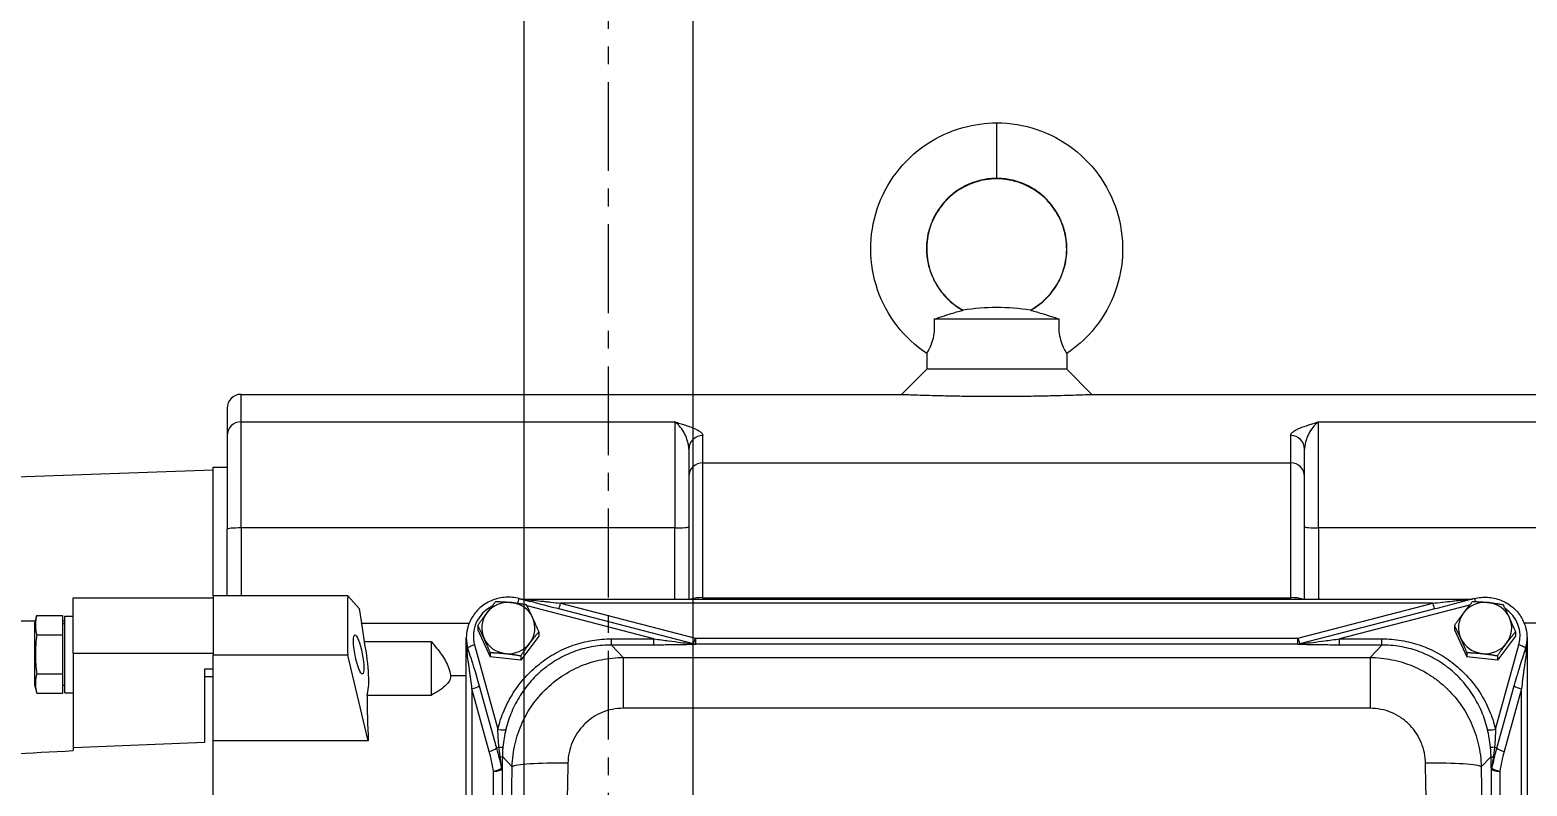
# Model space of a CAD drawing. Header units: inches. Extents: x -883 to 808, y -248 to 1051.
# Drawn here: x 257.37 to 278.43, y -116.37 to -105.74 of the extents above; entities that cross this region are included whole.
import ezdxf

# ---------------------------------------------------------------- set-up
doc = ezdxf.new("R2010")
doc.units = ezdxf.units.IN
doc.header["$MEASUREMENT"] = 0
doc.linetypes.add('CENTER', pattern=[2, 1.25, -0.25, 0.25, -0.25])
doc.layers.get('0').update_dxf_attribs({"linetype": 'CONTINUOUS'})
doc.layers.add('EQUIPMENT - COMPRESSORS', color=41, linetype='CONTINUOUS')
doc.layers.add('P-RV', color=193, linetype='CONTINUOUS')

# ---------------------------------------------------------------- blocks, each defined once
blk = doc.blocks.new('A$Ce5854fb8')
for p, q in [((42.066, 70.053), (42.066, 70.834)), ((42.066, 70.046), (42.066, 70.053)), ((41.19, 68.078), (42.942, 68.078)), ((41.081, 67.589), (41.081, 67.369)), ((43.05, 67.589), (43.05, 67.369)), ((41.081, 67.369), (40.727, 67.015)), ((43.05, 67.369), (41.081, 67.369)), ((43.05, 67.369), (43.404, 67.015)), ((31.436, 66.628), (31.436, 67.015)), ((31.436, 67.015), (40.727, 67.015)), ((43.404, 67.015), (52.696, 67.015)), ((31.239, 66.818), (31.239, 66.433)), ((31.436, 66.628), (37.538, 66.628)), ((31.436, 65.136), (31.436, 66.628)), ((37.538, 66.628), (37.538, 65.136)), ((46.593, 66.628), (52.696, 66.628)), ((46.593, 65.136), (46.593, 66.628)), ((31.239, 66.433), (31.239, 65.119)), ((37.932, 66.052), (37.932, 66.436)), ((46.2, 66.436), (46.2, 66.052)), ((37.735, 66.242), (37.735, 65.861)), ((46.396, 65.861), (46.396, 66.242)), ((27.282, 65.821), (31.042, 65.952)), ((31.042, 64.181), (31.042, 65.991)), ((31.042, 65.991), (31.239, 65.991)), ((37.932, 66.052), (46.2, 66.052)), ((37.932, 64.155), (37.932, 66.052)), ((46.2, 66.052), (46.2, 64.155)), ((37.735, 65.861), (37.735, 64.136)), ((46.396, 64.136), (46.396, 65.861)), ((31.239, 64.181), (31.239, 65.119)), ((37.538, 65.136), (31.436, 65.136)), ((31.436, 65.136), (31.436, 64.181)), ((37.538, 64.136), (37.538, 65.136)), ((52.696, 65.136), (46.593, 65.136)), ((46.593, 65.136), (46.593, 64.136)), ((29.074, 63.375), (29.074, 64.155)), ((29.074, 64.155), (31.042, 64.155)), ((32.936, 64.181), (31.042, 64.181)), ((31.042, 64.181), (31.042, 63.346)), ((31.042, 64.155), (31.042, 63.375)), ((32.936, 64.181), (33.096, 64.003)), ((35.348, 64.143), (35.504, 64.102)), ((35.374, 64.136), (48.757, 64.136)), ((37.243, 63.576), (35.46, 64.038)), ((35.504, 64.102), (35.504, 64.102)), ((35.77, 64.031), (35.77, 64.031)), ((35.918, 64.031), (35.918, 64.031)), ((48.199, 64.078), (35.932, 64.078)), ((35.932, 64.078), (37.827, 63.587)), ((37.932, 64.155), (46.2, 64.155)), ((37.932, 64.136), (37.932, 64.155)), ((46.2, 64.155), (46.2, 64.136)), ((46.304, 63.587), (48.199, 64.078)), ((48.719, 64.05), (46.889, 63.576)), ((48.213, 64.031), (48.213, 64.031)), ((48.361, 64.031), (48.361, 64.031)), ((48.784, 64.143), (48.628, 64.102)), ((48.628, 64.102), (48.628, 64.102)), ((28.53, 63.784), (28.562, 63.903)), ((28.562, 63.903), (28.924, 63.903)), ((28.924, 63.903), (28.924, 63.63)), ((28.955, 62.818), (28.955, 63.895)), ((28.955, 63.895), (29.074, 63.895)), ((33.096, 64.003), (33.132, 63.795)), ((37.8, 63.506), (35.905, 63.996)), ((48.227, 63.996), (46.331, 63.506)), ((28.53, 63.784), (28.53, 62.93)), ((28.562, 63.63), (28.924, 63.63)), ((28.924, 63.79), (28.955, 63.79)), ((28.924, 63.63), (28.924, 63.084)), ((33.132, 63.795), (34.645, 63.795)), ((34.766, 63.764), (34.766, 63.703)), ((34.766, 63.703), (34.941, 63.321)), ((35.625, 63.613), (35.37, 63.276)), ((35.625, 63.675), (35.625, 63.613)), ((48.506, 63.764), (48.506, 63.703)), ((48.506, 63.703), (48.681, 63.321)), ((49.365, 63.613), (49.11, 63.276)), ((49.365, 63.675), (49.365, 63.613)), ((50.999, 63.795), (49.487, 63.795)), ((34.113, 63.534), (33.171, 63.534)), ((34.113, 62.785), (34.113, 63.534)), ((34.605, 63.563), (34.605, 63.588)), ((34.605, 50.431), (34.605, 63.563)), ((34.625, 63.441), (34.625, 63.44)), ((34.627, 63.433), (34.625, 63.441)), ((34.72, 63.491), (35.049, 62.305)), ((36.648, 63.576), (37.243, 63.576)), ((36.648, 63.489), (36.648, 63.576)), ((37.243, 63.489), (36.648, 63.489)), ((36.648, 63.489), (36.813, 63.314)), ((37.243, 63.489), (37.243, 63.576)), ((37.827, 63.587), (46.304, 63.587)), ((37.827, 63.587), (37.827, 63.5)), ((46.304, 63.5), (37.827, 63.5)), ((46.304, 63.5), (46.304, 63.587)), ((46.889, 63.576), (47.483, 63.576)), ((46.889, 63.489), (46.889, 63.576)), ((47.483, 63.489), (46.889, 63.489)), ((47.319, 63.314), (47.483, 63.489)), ((47.483, 63.489), (47.483, 63.576)), ((49.082, 62.305), (49.411, 63.491)), ((49.506, 63.441), (49.504, 63.433)), ((49.506, 63.441), (49.506, 63.44)), ((49.526, 63.588), (49.526, 63.563)), ((49.526, 63.563), (49.526, 50.431)), ((29.074, 63.375), (29.074, 62.041)), ((29.074, 63.375), (31.042, 63.375)), ((31.042, 62.139), (31.042, 63.346)), ((32.936, 63.346), (31.042, 63.346)), ((33.226, 62.139), (32.936, 63.346)), ((34.941, 63.383), (34.941, 63.321)), ((35.37, 63.276), (34.941, 63.321)), ((35.37, 63.338), (35.37, 63.276)), ((36.813, 63.314), (47.319, 63.314)), ((36.813, 63.314), (36.813, 62.599)), ((47.319, 63.314), (47.319, 62.599)), ((48.681, 63.383), (48.681, 63.321)), ((49.11, 63.276), (48.681, 63.321)), ((49.11, 63.338), (49.11, 63.276)), ((28.562, 63.084), (28.924, 63.084)), ((28.924, 63.084), (28.924, 62.812)), ((30.924, 63.148), (30.924, 62.12)), ((31.042, 63.148), (30.924, 63.148)), ((31.042, 63.042), (30.924, 63.042)), ((34.383, 63.061), (34.605, 63.061)), ((28.53, 62.93), (28.562, 62.812)), ((28.562, 62.812), (28.924, 62.812)), ((28.924, 62.924), (28.955, 62.924)), ((28.955, 62.818), (29.074, 62.818)), ((33.208, 62.785), (34.113, 62.785)), ((34.684, 62.872), (34.684, 51.137)), ((34.928, 61.993), (34.684, 62.872)), ((34.785, 62.915), (35.029, 62.036)), ((49.102, 62.036), (49.346, 62.915)), ((49.448, 62.872), (49.204, 61.993)), ((49.448, 51.137), (49.448, 62.872)), ((47.319, 62.599), (36.813, 62.599)), ((33.226, 62.139), (31.042, 62.139)), ((31.042, 49.764), (31.042, 62.139)), ((29.074, 62.041), (29.074, 62.004)), ((35.25, 61.775), (35.112, 61.921)), ((49.02, 61.921), (48.882, 61.775)), ((34.989, 52.237), (34.989, 61.714)), ((35.107, 61.742), (35.107, 52.265)), ((49.025, 52.265), (49.025, 61.742)), ((49.142, 61.714), (49.142, 52.237))]:
    blk.add_line(p, q)
for centre, radius, start, end in [((42.066, 65.081), 3.155, 90.0006, 98.6415), ((42.066, 65.081), 3.155, 81.3585, 89.9994), ((31.436, 66.818), 0.197, 90, 180)]:
    blk.add_arc(centre, radius, start, end)
for centre, major_axis, ratio, start_param, end_param in [((31.436, 66.433), (-0.197, 0), 0.989068, 4.712389, 6.283185), ((37.932, 66.242), (-0.197, 0), 0.98365, 4.712389, 6.283185), ((46.2, 66.242), (0.197, 0), 0.98365, 0, 1.570796), ((37.932, 65.861), (-0.197, 0), 0.972832, 4.712389, 6.283185), ((46.2, 65.861), (0.197, 0), 0.972832, 0, 1.570796), ((31.436, 65.119), (-0.197, 0), 0.087156, 4.712389, 6.283185), ((37.538, 65.153), (0.197, 0), 0.087156, 4.712389, 6.283185), ((46.593, 65.153), (-0.197, 0), 0.087156, 0, 1.570796), ((35.896, 55.952), (-2.17, 11.056), 0.182676, 0.696155, 0.802967), ((35.196, 63.614), (-0.492, 0), 0.965926, 5.197463, 6.544985), ((35.196, 63.728), (0.374, 0), 0.965926, 1.463356, 2.510554), ((35.196, 63.614), (-0.492, 0), 0.965926, 4.55647, 4.640395), ((35.196, 63.728), (0.374, 0), 0.965926, 0.416159, 1.463356), ((35.323, 64.048), (0.0247, 0.0953), 0.066987, 0, 1.276715), ((36.041, 64.055), (-0.753, 0.078), 0.027248, 5.768402, 5.778785), ((35.387, 64.247), (-0.016, -0.117), 0.456253, 0.275722, 0.295122), ((35.932, 64.108), (-0.03, -0.114), 0.066987, 0.2186, 1.317535), ((37.932, 64.11), (0.197, 0), 0.231514, 1.570796, 2.522629), ((46.2, 64.11), (0.197, 0), 0.231514, 0.618964, 1.570796), ((48.199, 64.108), (0.03, -0.114), 0.066987, 4.965651, 6.064585), ((48.936, 63.728), (0.374, 0), 0.965926, 1.463356, 2.510554), ((48.09, 64.055), (-0.753, -0.078), 0.027248, 3.646013, 3.656396), ((48.744, 64.247), (0.016, -0.117), 0.456253, 5.988063, 6.007463), ((48.808, 64.048), (-0.0247, 0.0953), 0.066987, 5.276186, 6.283185), ((48.936, 63.614), (-0.492, 0), 0.965926, 4.55647, 4.640395), ((48.936, 63.728), (0.374, 0), 0.965926, 0.416159, 1.463356), ((35.196, 63.728), (-0.374, 0), 0.965926, 5.652146, 6.699344), ((35.196, 63.728), (0.374, 0), 0.965926, 5.652146, 6.699344), ((48.936, 63.728), (-0.374, 0), 0.965926, 5.652146, 6.699344), ((48.936, 63.614), (0.492, 0), 0.965926, 6.021386, 7.24739), ((48.936, 63.728), (0.374, 0), 0.965926, 5.652146, 6.699344), ((32.89, 63.898), (0.232, -1.18), 0.182676, 1.221926, 1.447693), ((33.022, 63.538), (0.154, -0.787), 0.182676, 0.262263, 1.529783), ((35.196, 63.588), (-0.591, 0), 0.965926, 0, 0.261799), ((35.196, 63.461), (-0.591, 0.006), 0.965919, 6.195228, 6.195229), ((34.511, 63.41), (0.113, 0.036), 0.639118, 5.636323, 6.195977), ((34.686, 62.746), (0.081, -0.727), 0.003121, 2.652117, 2.674882), ((34.513, 63.403), (0.113, 0.036), 0.623253, 5.617519, 6.197421), ((34.72, 63.465), (-0.0948, -0.0263), 0.25, 4.643149, 6.213946), ((34.676, 63.148), (0.116, -0.447), 0.066987, 2.245327, 2.265856), ((35.196, 63.728), (-0.374, 0), 0.965926, 0.416159, 1.463356), ((35.196, 63.728), (-0.374, 0), 0.965926, 1.463356, 2.510554), ((37.827, 63.618), (-0.03, -0.114), 0.066987, 0.2186, 1.317535), ((37.827, 63.618), (0.018, -0.117), 0.863106, 5.840411, 6.109739), ((46.304, 63.618), (0.03, -0.114), 0.066987, 4.965651, 6.064585), ((46.304, 63.618), (-0.018, -0.117), 0.863106, 0.173446, 0.442775), ((48.936, 63.728), (-0.374, 0), 0.965926, 0.416159, 1.463356), ((48.936, 63.728), (-0.374, 0), 0.965926, 1.463356, 2.510554), ((49.411, 63.465), (0.0948, -0.0263), 0.25, 0.069239, 1.640036), ((49.618, 63.403), (-0.113, 0.036), 0.623253, 0.085764, 0.665666), ((49.455, 63.148), (0.116, 0.447), 0.066987, 0.875737, 0.896266), ((49.62, 63.41), (-0.113, 0.036), 0.639118, 0.087208, 0.646862), ((48.936, 63.588), (0.591, 0), 0.965926, 6.021386, 6.283185), ((49.446, 62.746), (0.081, 0.727), 0.003121, 0.466706, 0.489471), ((48.936, 63.461), (0.591, 0.006), 0.965919, 0.087957, 0.087958), ((35.896, 55.952), (1.969, -10.033), 0.182676, 3.927887, 4.012479), ((34.684, 62.902), (0.114, 0.032), 0.25, 4.643149, 5.742084), ((49.448, 62.902), (-0.114, 0.032), 0.25, 0.541101, 1.640036), ((35.049, 62.336), (0.115, -0.028), 0.251915, 4.773786, 6.177496), ((49.082, 62.336), (-0.115, -0.028), 0.251915, 0.105689, 1.509399), ((34.928, 62.023), (0.114, 0.032), 0.25, 4.643149, 5.742084), ((35.114, 62.046), (0.0948, 0.0263), 0.25, 2.065782, 2.600491), ((35.002, 62.065), (0.118, -0.012), 0.037743, 5.262168, 6.192127), ((34.994, 61.924), (0.118, -0.002), 0.09504, 5.539252, 6.198515), ((49.129, 62.065), (-0.118, -0.012), 0.037743, 0.091059, 1.021018), ((49.137, 61.924), (-0.118, -0.002), 0.09504, 0.08467, 0.743934), ((49.017, 62.046), (-0.0948, 0.0263), 0.25, 3.682694, 4.217403), ((49.204, 62.023), (-0.114, 0.032), 0.25, 0.541101, 1.640036), ((34.989, 61.745), (0.116, 0.024), 0.253914, 4.660519, 5.962563), ((34.989, 61.745), (0.118, 0), 0.258819, 4.712389, 6.195919), ((34.989, 61.745), (0.118, -0.009), 0.508394, 0.141973, 0.361833), ((34.989, 61.745), (0.118, -0.009), 0.508394, 0.097919, 0.141973), ((36.034, 61.757), (-0.787, 0.012), 0.087994, 4.713725, 6.198571), ((48.097, 61.757), (0.787, 0.012), 0.087994, 0.084615, 1.569461), ((49.142, 61.745), (-0.118, -0.009), 0.508394, 5.921352, 6.141212), ((49.142, 61.745), (-0.118, -0.009), 0.508394, 6.141212, 6.185266), ((49.142, 61.745), (-0.118, 0), 0.258819, 0.087266, 1.570796), ((49.142, 61.745), (-0.116, 0.024), 0.253914, 0.320622, 1.622666)]:
    blk.add_ellipse(centre, major_axis=major_axis, ratio=ratio, start_param=start_param, end_param=end_param)
blk.add_ellipse((33.09, 63.357), major_axis=(0.054, -0.275), ratio=0.182676)
for points, knots in [([(41.081, 67.589), (40.923, 67.695), (40.78, 67.829), (40.546, 68.132), (40.452, 68.306), (40.328, 68.669), (40.295, 68.863), (40.293, 69.247), (40.325, 69.442), (40.446, 69.806), (40.538, 69.98), (40.77, 70.286), (40.913, 70.422), (41.231, 70.637), (41.41, 70.719), (41.748, 70.812), (41.908, 70.834), (42.066, 70.834)], [0, 0, 0, 0, 1.454897, 1.454897, 2.918003, 2.918003, 4.380987, 4.380987, 5.843672, 5.843672, 7.306322, 7.306322, 8.769441, 8.769441, 10.232243, 10.232243, 11.437667, 11.437667, 11.437667, 11.437667]), ([(42.066, 70.834), (42.256, 70.834), (42.449, 70.802), (42.812, 70.68), (42.986, 70.588), (43.292, 70.355), (43.427, 70.212), (43.642, 69.894), (43.724, 69.715), (43.825, 69.345), (43.846, 69.148), (43.823, 68.765), (43.779, 68.573), (43.635, 68.217), (43.532, 68.049), (43.303, 67.784), (43.182, 67.677), (43.05, 67.589)], [0, 0, 0, 0, 1.452836, 1.452836, 2.916143, 2.916143, 4.378512, 4.378512, 5.841034, 5.841034, 7.304081, 7.304081, 8.766971, 8.766971, 10.22983, 10.22983, 11.437665, 11.437665, 11.437665, 11.437665]), ([(42.066, 70.046), (41.96, 70.046), (41.852, 70.029), (41.651, 69.961), (41.554, 69.91), (41.384, 69.78), (41.309, 69.701), (41.19, 69.524), (41.144, 69.424), (41.088, 69.219), (41.077, 69.11), (41.09, 68.897), (41.114, 68.79), (41.194, 68.592), (41.252, 68.499), (41.391, 68.338), (41.475, 68.268), (41.575, 68.209), (41.583, 68.204), (41.592, 68.2)], [0, 0, 0, 0, 0.808211, 0.808211, 1.621139, 1.621139, 2.433446, 2.433446, 3.245899, 3.245899, 4.058645, 4.058645, 4.871313, 4.871313, 5.683967, 5.683967, 6.496475, 6.496475, 6.568684, 6.568684, 6.568684, 6.568684]), ([(42.066, 70.053), (42, 70.053), (41.87, 70.039), (41.685, 69.982), (41.521, 69.895), (41.383, 69.785), (41.266, 69.652), (41.176, 69.503), (41.115, 69.346), (41.084, 69.199), (41.075, 69.062), (41.085, 68.925), (41.116, 68.779), (41.177, 68.622), (41.268, 68.473), (41.385, 68.342), (41.494, 68.255), (41.567, 68.211), (41.589, 68.199)], [0, 0, 0, 0, 0.0317149, 0.0628139, 0.09275, 0.1210953, 0.1475645, 0.1777831, 0.2048114, 0.2287984, 0.25, 0.2712017, 0.2951886, 0.322217, 0.3524355, 0.3789047, 0.4072501, 0.4197695, 0.4197695, 0.4197695, 0.4197695]), ([(42.542, 68.199), (42.565, 68.211), (42.637, 68.255), (42.746, 68.342), (42.864, 68.473), (42.955, 68.622), (43.015, 68.779), (43.047, 68.925), (43.056, 69.062), (43.047, 69.199), (43.016, 69.346), (42.956, 69.503), (42.865, 69.652), (42.748, 69.785), (42.611, 69.895), (42.447, 69.982), (42.262, 70.039), (42.132, 70.053), (42.066, 70.053)], [0.5802305, 0.5802305, 0.5802305, 0.5802305, 0.5927499, 0.6210953, 0.6475645, 0.677783, 0.7048114, 0.7287983, 0.75, 0.7712016, 0.7951886, 0.8222169, 0.8524355, 0.8789047, 0.90725, 0.9371861, 0.9682851, 1, 1, 1, 1]), ([(42.54, 68.2), (42.633, 68.251), (42.719, 68.318), (42.863, 68.475), (42.923, 68.567), (43.009, 68.762), (43.036, 68.868), (43.056, 69.081), (43.047, 69.19), (42.997, 69.397), (42.955, 69.498), (42.841, 69.678), (42.768, 69.76), (42.602, 69.894), (42.507, 69.948), (42.299, 70.025), (42.181, 70.046), (42.066, 70.046)], [0, 0, 0, 0, 0.811323, 0.811323, 1.623916, 1.623916, 2.436462, 2.436462, 3.249099, 3.249099, 4.061805, 4.061805, 4.874377, 4.874377, 5.686829, 5.686829, 6.567646, 6.567646, 6.567646, 6.567646]), ([(41.081, 67.589), (41.081, 67.589), (41.083, 67.591), (41.089, 67.601), (41.096, 67.612), (41.115, 67.646), (41.128, 67.671), (41.154, 67.734), (41.166, 67.77), (41.184, 67.849), (41.189, 67.89), (41.194, 67.981), (41.193, 68.03), (41.19, 68.078)], [-2.010856, -2.010856, -2.010856, -2.010856, -1.781599, -1.781599, -1.456742, -1.456742, -1.061331, -1.061331, -0.70188, -0.70188, -0.369989, -0.369989, -0.000001, -0.000001, -0.000001, -0.000001]), ([(41.19, 68.078), (41.239, 68.093), (41.286, 68.108), (41.375, 68.136), (41.417, 68.149), (41.488, 68.17), (41.519, 68.179), (41.567, 68.193), (41.584, 68.197), (41.589, 68.199)], [-1.589842, -1.589842, -1.589842, -1.589842, -1.194244, -1.194244, -0.796304, -0.796304, -0.404863, -0.404863, 0, 0, 0, 0]), ([(42.542, 68.199), (42.548, 68.197), (42.564, 68.193), (42.612, 68.179), (42.643, 68.17), (42.715, 68.149), (42.756, 68.136), (42.845, 68.108), (42.893, 68.093), (42.942, 68.078)], [-1.587962, -1.587962, -1.587962, -1.587962, -1.183815, -1.183815, -0.793062, -0.793062, -0.39536, -0.39536, -0.000001, -0.000001, -0.000001, -0.000001]), ([(42.942, 68.078), (42.938, 68.03), (42.937, 67.981), (42.942, 67.89), (42.948, 67.85), (42.966, 67.77), (42.978, 67.734), (43.004, 67.671), (43.017, 67.646), (43.036, 67.612), (43.042, 67.601), (43.049, 67.591), (43.05, 67.589), (43.05, 67.589)], [-2.116848, -2.116848, -2.116848, -2.116848, -1.747858, -1.747858, -1.416859, -1.416859, -1.058355, -1.058355, -0.663995, -0.663995, -0.339949, -0.339949, -0.112416, -0.112416, -0.112416, -0.112416]), ([(40.727, 67.015), (40.727, 67.015), (40.735, 67.015), (40.768, 67.013), (40.794, 67.012), (40.861, 67.01), (40.903, 67.008), (41, 67.005), (41.055, 67.004), (41.173, 67), (41.24, 66.999), (41.386, 66.995), (41.466, 66.994), (41.632, 66.991), (41.718, 66.99), (41.893, 66.989), (41.981, 66.989), (42.151, 66.989), (42.239, 66.989), (42.413, 66.99), (42.5, 66.991), (42.666, 66.994), (42.745, 66.995), (42.892, 66.999), (42.959, 67), (43.077, 67.004), (43.132, 67.005), (43.229, 67.008), (43.271, 67.01), (43.338, 67.012), (43.363, 67.013), (43.396, 67.015), (43.404, 67.015), (43.404, 67.015)], [5.173882, 5.173882, 5.173882, 5.173882, 5.819181, 5.819181, 6.464481, 6.464481, 7.10978, 7.10978, 7.755079, 7.755079, 8.40325, 8.40325, 9.051422, 9.051422, 9.699593, 9.699593, 10.347764, 10.347764, 10.995935, 10.995935, 11.644106, 11.644106, 12.292278, 12.292278, 12.940449, 12.940449, 13.585748, 13.585748, 14.231047, 14.231047, 14.876347, 14.876347, 15.521646, 15.521646, 15.521646, 15.521646]), ([(37.538, 66.628), (37.55, 66.624), (37.562, 66.621), (37.585, 66.614), (37.597, 66.61), (37.631, 66.6), (37.654, 66.593), (37.721, 66.571), (37.763, 66.556), (37.819, 66.532), (37.837, 66.524), (37.868, 66.507), (37.882, 66.499), (37.906, 66.481), (37.915, 66.472), (37.928, 66.454), (37.932, 66.445), (37.932, 66.436)], [-0.00003952, -0.00003952, -0.00003952, -0.00003952, 0.00193641, 0.00193641, 0.00391234, 0.00391234, 0.00786419, 0.00786419, 0.0157679, 0.0157679, 0.01971976, 0.01971976, 0.02367161, 0.02367161, 0.02762347, 0.02762347, 0.03157532, 0.03157532, 0.03157532, 0.03157532]), ([(37.735, 66.242), (37.735, 66.265), (37.733, 66.287), (37.725, 66.33), (37.719, 66.352), (37.706, 66.392), (37.699, 66.412), (37.682, 66.449), (37.673, 66.466), (37.645, 66.516), (37.625, 66.545), (37.593, 66.581), (37.582, 66.592), (37.566, 66.607), (37.56, 66.611), (37.549, 66.62), (37.544, 66.624), (37.538, 66.628)], [0, 0, 0, 0, 0.00384518, 0.00384518, 0.00769035, 0.00769035, 0.01153553, 0.01153553, 0.01538071, 0.01538071, 0.02307106, 0.02307106, 0.02691624, 0.02691624, 0.02883883, 0.02883883, 0.03076142, 0.03076142, 0.03076142, 0.03076142]), ([(46.2, 66.436), (46.2, 66.445), (46.203, 66.454), (46.216, 66.472), (46.226, 66.481), (46.249, 66.499), (46.263, 66.507), (46.295, 66.524), (46.312, 66.532), (46.368, 66.556), (46.41, 66.571), (46.477, 66.593), (46.5, 66.6), (46.546, 66.614), (46.57, 66.621), (46.593, 66.628)], [0, 0, 0, 0, 0.003956, 0.003956, 0.00791201, 0.00791201, 0.01186801, 0.01186801, 0.01582401, 0.01582401, 0.02373602, 0.02373602, 0.02769202, 0.02769202, 0.03164802, 0.03164802, 0.03164802, 0.03164802]), ([(46.593, 66.628), (46.592, 66.627), (46.591, 66.626), (46.588, 66.624), (46.584, 66.621), (46.574, 66.614), (46.566, 66.607), (46.549, 66.592), (46.539, 66.581), (46.507, 66.545), (46.486, 66.516), (46.458, 66.466), (46.449, 66.449), (46.433, 66.412), (46.425, 66.392), (46.412, 66.352), (46.407, 66.33), (46.399, 66.287), (46.396, 66.265), (46.396, 66.242)], [-0.00004199, -0.00004199, -0.00004199, -0.00004199, 0.00043577, 0.00043577, 0.00091354, 0.00186907, 0.00378012, 0.00378012, 0.00760224, 0.00760224, 0.01524647, 0.01524647, 0.01906858, 0.01906858, 0.02289069, 0.02289069, 0.02671281, 0.02671281, 0.03053492, 0.03053492, 0.03053492, 0.03053492]), ([(35.348, 64.143), (35.287, 64.159), (35.223, 64.165), (35.097, 64.157), (35.034, 64.144), (34.917, 64.098), (34.862, 64.066), (34.765, 63.986), (34.724, 63.939), (34.658, 63.834), (34.634, 63.777), (34.61, 63.675), (34.605, 63.632), (34.605, 63.588)], [4.45059, 4.45059, 4.45059, 4.45059, 4.773443, 4.773443, 5.09666, 5.09666, 5.41908, 5.41908, 5.739747, 5.739747, 6.058282, 6.058282, 6.283185, 6.283185, 6.283185, 6.283185]), ([(35.387, 64.133), (35.431, 64.131), (35.474, 64.127), (35.518, 64.123), (35.519, 64.123), (35.521, 64.122), (35.523, 64.122), (35.566, 64.118), (35.609, 64.113), (35.653, 64.108), (35.655, 64.108), (35.657, 64.108), (35.659, 64.107), (35.68, 64.105), (35.701, 64.103), (35.722, 64.1), (35.745, 64.098), (35.768, 64.095), (35.792, 64.093), (35.793, 64.093), (35.794, 64.092), (35.795, 64.092), (35.841, 64.087), (35.886, 64.082), (35.932, 64.078)], [0, 0, 0, 0, 0.00337924, 0.00337924, 0.00337924, 0.00349699, 0.00349699, 0.00349699, 0.00684558, 0.00684558, 0.00684558, 0.00699399, 0.00699399, 0.00699399, 0.00861475, 0.00861475, 0.00861475, 0.01039697, 0.01039697, 0.01039697, 0.01049098, 0.01049098, 0.01049098, 0.01398798, 0.01398798, 0.01398798, 0.01398798]), ([(35.905, 63.996), (35.858, 64.008), (35.811, 64.021), (35.764, 64.033), (35.744, 64.038), (35.724, 64.044), (35.703, 64.049), (35.7, 64.05), (35.697, 64.051), (35.694, 64.052), (35.671, 64.058), (35.647, 64.064), (35.624, 64.07), (35.584, 64.081), (35.544, 64.092), (35.504, 64.102)], [0, 0, 0, 0, 0.00371265, 0.00371265, 0.00371265, 0.00531392, 0.00531392, 0.00531392, 0.0055639, 0.0055639, 0.0055639, 0.00740813, 0.00740813, 0.00740813, 0.01062684, 0.01062684, 0.01062684, 0.01062684]), ([(48.199, 64.078), (48.245, 64.082), (48.291, 64.087), (48.336, 64.092), (48.337, 64.092), (48.338, 64.092), (48.34, 64.093), (48.384, 64.097), (48.428, 64.102), (48.473, 64.107), (48.474, 64.108), (48.476, 64.108), (48.478, 64.108), (48.5, 64.11), (48.523, 64.113), (48.546, 64.115), (48.567, 64.118), (48.588, 64.12), (48.609, 64.122), (48.61, 64.122), (48.612, 64.122), (48.613, 64.123), (48.657, 64.127), (48.7, 64.131), (48.744, 64.133)], [0, 0, 0, 0, 0.00349824, 0.00349824, 0.00349824, 0.00358383, 0.00358383, 0.00358383, 0.00699648, 0.00699648, 0.00699648, 0.00711997, 0.00711997, 0.00711997, 0.00886975, 0.00886975, 0.00886975, 0.01049472, 0.01049472, 0.01049472, 0.01060207, 0.01060207, 0.01060207, 0.01399295, 0.01399295, 0.01399295, 0.01399295]), ([(48.628, 64.102), (48.61, 64.098), (48.592, 64.093), (48.575, 64.089), (48.552, 64.082), (48.529, 64.076), (48.506, 64.07), (48.505, 64.07), (48.503, 64.069), (48.502, 64.069), (48.457, 64.057), (48.412, 64.045), (48.367, 64.033), (48.366, 64.033), (48.365, 64.033), (48.365, 64.032), (48.319, 64.02), (48.273, 64.008), (48.227, 63.996)], [0.00393256, 0.00393256, 0.00393256, 0.00393256, 0.00534924, 0.00534924, 0.00534924, 0.0071792, 0.0071792, 0.0071792, 0.00728199, 0.00728199, 0.00728199, 0.01085978, 0.01085978, 0.01085978, 0.01092299, 0.01092299, 0.01092299, 0.01456398, 0.01456398, 0.01456398, 0.01456398]), ([(48.784, 64.143), (48.845, 64.159), (48.909, 64.165), (49.035, 64.157), (49.097, 64.144), (49.215, 64.098), (49.27, 64.066), (49.366, 63.986), (49.408, 63.939), (49.473, 63.834), (49.497, 63.777), (49.521, 63.675), (49.526, 63.632), (49.526, 63.588)], [1.308997, 1.308997, 1.308997, 1.308997, 1.63185, 1.63185, 1.955067, 1.955067, 2.277487, 2.277487, 2.598154, 2.598154, 2.916689, 2.916689, 3.141593, 3.141593, 3.141593, 3.141593]), ([(34.113, 63.534), (34.164, 63.475), (34.212, 63.417), (34.295, 63.297), (34.331, 63.235), (34.369, 63.138), (34.38, 63.098), (34.383, 63.061)], [4.663594, 4.663594, 4.663594, 4.663594, 5.240522, 5.240522, 5.849506, 5.849506, 6.222184, 6.222184, 6.222184, 6.222184]), ([(34.605, 63.563), (34.605, 63.558), (34.605, 63.553), (34.605, 63.548), (34.606, 63.542), (34.606, 63.537), (34.606, 63.532), (34.607, 63.522), (34.608, 63.512), (34.61, 63.501), (34.613, 63.481), (34.618, 63.46), (34.625, 63.44)], [-0.000024515, -0.000024515, -0.000024515, -0.000024515, 0.000550928, 0.000550928, 0.000550928, 0.001123635, 0.001123635, 0.001123635, 0.002271784, 0.002271784, 0.002271784, 0.004568083, 0.004568083, 0.004568083, 0.004568083]), ([(34.615, 63.396), (34.611, 63.423), (34.609, 63.451), (34.606, 63.507), (34.605, 63.535), (34.605, 63.563)], [0, 0, 0, 0, 0.00238154, 0.00238154, 0.00476308, 0.00476308, 0.00476308, 0.00476308]), ([(34.627, 63.433), (34.639, 63.393), (34.652, 63.352), (34.666, 63.311), (34.666, 63.31), (34.666, 63.309), (34.667, 63.308), (34.673, 63.288), (34.68, 63.268), (34.686, 63.248), (34.693, 63.226), (34.7, 63.204), (34.707, 63.183), (34.707, 63.181), (34.707, 63.18), (34.708, 63.179), (34.721, 63.136), (34.734, 63.093), (34.747, 63.05), (34.747, 63.049), (34.747, 63.049), (34.748, 63.048), (34.76, 63.004), (34.773, 62.959), (34.785, 62.915)], [0, 0, 0, 0, 0.00353509, 0.00353509, 0.00353509, 0.003641, 0.003641, 0.003641, 0.00534924, 0.00534924, 0.00534924, 0.0071792, 0.0071792, 0.0071792, 0.00728199, 0.00728199, 0.00728199, 0.01085978, 0.01085978, 0.01085978, 0.01092299, 0.01092299, 0.01092299, 0.01456398, 0.01456398, 0.01456398, 0.01456398]), ([(35.049, 62.305), (35.071, 62.396), (35.101, 62.484), (35.137, 62.569), (35.173, 62.655), (35.216, 62.737), (35.266, 62.815), (35.315, 62.893), (35.371, 62.966), (35.432, 63.034), (35.493, 63.103), (35.56, 63.166), (35.632, 63.222), (35.703, 63.279), (35.78, 63.33), (35.859, 63.374), (35.939, 63.418), (36.023, 63.455), (36.109, 63.485), (36.195, 63.515), (36.284, 63.538), (36.374, 63.553), (36.465, 63.569), (36.556, 63.576), (36.648, 63.576)], [2.065063, 2.065063, 2.065063, 2.065063, 2.227308, 2.227308, 2.227308, 2.389552, 2.389552, 2.389552, 2.551797, 2.551797, 2.551797, 2.714041, 2.714041, 2.714041, 2.876286, 2.876286, 2.876286, 3.03853, 3.03853, 3.03853, 3.200774, 3.200774, 3.200774, 3.363019, 3.363019, 3.363019, 3.363019]), ([(36.648, 63.489), (36.563, 63.489), (36.477, 63.482), (36.393, 63.468), (36.309, 63.454), (36.227, 63.433), (36.147, 63.405), (36.066, 63.377), (35.989, 63.342), (35.914, 63.301), (35.84, 63.26), (35.769, 63.213), (35.703, 63.16), (35.636, 63.107), (35.574, 63.048), (35.517, 62.984), (35.461, 62.921), (35.409, 62.852), (35.363, 62.78), (35.317, 62.707), (35.277, 62.631), (35.244, 62.551), (35.21, 62.472), (35.183, 62.389), (35.163, 62.305)], [2.920167, 2.920167, 2.920167, 2.920167, 3.082411, 3.082411, 3.082411, 3.244655, 3.244655, 3.244655, 3.4069, 3.4069, 3.4069, 3.569144, 3.569144, 3.569144, 3.731389, 3.731389, 3.731389, 3.893633, 3.893633, 3.893633, 4.055878, 4.055878, 4.055878, 4.218122, 4.218122, 4.218122, 4.218122]), ([(37.243, 63.576), (37.317, 63.566), (37.387, 63.557), (37.45, 63.548), (37.514, 63.54), (37.571, 63.532), (37.62, 63.526), (37.669, 63.52), (37.71, 63.515), (37.74, 63.512), (37.77, 63.508), (37.791, 63.506), (37.8, 63.506)], [5.072745, 5.072745, 5.072745, 5.072745, 5.347479, 5.347479, 5.347479, 5.622213, 5.622213, 5.622213, 5.896946, 5.896946, 5.896946, 6.17168, 6.17168, 6.17168, 6.17168]), ([(37.827, 63.5), (37.817, 63.498), (37.795, 63.497), (37.762, 63.496), (37.73, 63.494), (37.688, 63.493), (37.636, 63.492), (37.585, 63.491), (37.525, 63.49), (37.459, 63.49), (37.392, 63.489), (37.319, 63.489), (37.243, 63.489)], [0.111506, 0.111506, 0.111506, 0.111506, 0.386239, 0.386239, 0.386239, 0.660973, 0.660973, 0.660973, 0.935706, 0.935706, 0.935706, 1.21044, 1.21044, 1.21044, 1.21044]), ([(46.889, 63.489), (46.812, 63.489), (46.739, 63.489), (46.673, 63.49), (46.606, 63.49), (46.546, 63.491), (46.495, 63.492), (46.444, 63.493), (46.401, 63.494), (46.369, 63.496), (46.337, 63.497), (46.315, 63.498), (46.304, 63.5)], [5.072745, 5.072745, 5.072745, 5.072745, 5.347479, 5.347479, 5.347479, 5.622213, 5.622213, 5.622213, 5.896946, 5.896946, 5.896946, 6.17168, 6.17168, 6.17168, 6.17168]), ([(46.331, 63.506), (46.341, 63.506), (46.361, 63.508), (46.391, 63.512), (46.422, 63.515), (46.462, 63.52), (46.511, 63.526), (46.56, 63.532), (46.617, 63.54), (46.681, 63.548), (46.745, 63.557), (46.815, 63.566), (46.889, 63.576)], [0.111506, 0.111506, 0.111506, 0.111506, 0.386239, 0.386239, 0.386239, 0.660973, 0.660973, 0.660973, 0.935706, 0.935706, 0.935706, 1.21044, 1.21044, 1.21044, 1.21044]), ([(47.483, 63.576), (47.575, 63.576), (47.667, 63.569), (47.757, 63.553), (47.847, 63.538), (47.936, 63.515), (48.022, 63.485), (48.109, 63.455), (48.192, 63.418), (48.272, 63.374), (48.352, 63.33), (48.428, 63.279), (48.5, 63.222), (48.571, 63.166), (48.638, 63.103), (48.699, 63.034), (48.761, 62.966), (48.816, 62.893), (48.866, 62.815), (48.915, 62.737), (48.958, 62.655), (48.994, 62.569), (49.031, 62.484), (49.06, 62.396), (49.082, 62.305)], [2.920167, 2.920167, 2.920167, 2.920167, 3.082411, 3.082411, 3.082411, 3.244655, 3.244655, 3.244655, 3.4069, 3.4069, 3.4069, 3.569144, 3.569144, 3.569144, 3.731389, 3.731389, 3.731389, 3.893633, 3.893633, 3.893633, 4.055878, 4.055878, 4.055878, 4.218122, 4.218122, 4.218122, 4.218122]), ([(48.969, 62.305), (48.948, 62.389), (48.921, 62.472), (48.888, 62.551), (48.854, 62.631), (48.814, 62.707), (48.768, 62.78), (48.723, 62.852), (48.671, 62.921), (48.614, 62.984), (48.557, 63.048), (48.495, 63.107), (48.429, 63.16), (48.362, 63.213), (48.291, 63.26), (48.217, 63.301), (48.143, 63.342), (48.065, 63.377), (47.985, 63.405), (47.905, 63.433), (47.822, 63.454), (47.738, 63.468), (47.654, 63.482), (47.569, 63.489), (47.483, 63.489)], [2.065063, 2.065063, 2.065063, 2.065063, 2.227308, 2.227308, 2.227308, 2.389552, 2.389552, 2.389552, 2.551797, 2.551797, 2.551797, 2.714041, 2.714041, 2.714041, 2.876286, 2.876286, 2.876286, 3.03853, 3.03853, 3.03853, 3.200774, 3.200774, 3.200774, 3.363019, 3.363019, 3.363019, 3.363019]), ([(49.346, 62.915), (49.358, 62.959), (49.371, 63.004), (49.384, 63.048), (49.384, 63.049), (49.384, 63.05), (49.385, 63.051), (49.391, 63.073), (49.398, 63.095), (49.405, 63.118), (49.411, 63.138), (49.417, 63.159), (49.424, 63.179), (49.424, 63.181), (49.425, 63.182), (49.425, 63.184), (49.438, 63.226), (49.452, 63.267), (49.465, 63.308), (49.465, 63.309), (49.466, 63.31), (49.466, 63.312), (49.479, 63.353), (49.492, 63.393), (49.504, 63.433)], [0, 0, 0, 0, 0.00364096, 0.00364096, 0.00364096, 0.00371263, 0.00371263, 0.00371263, 0.0055648, 0.0055648, 0.0055648, 0.00728193, 0.00728193, 0.00728193, 0.00740988, 0.00740988, 0.00740988, 0.01092289, 0.01092289, 0.01092289, 0.01103946, 0.01103946, 0.01103946, 0.01456385, 0.01456385, 0.01456385, 0.01456385]), ([(49.506, 63.44), (49.513, 63.46), (49.518, 63.481), (49.521, 63.501), (49.523, 63.512), (49.524, 63.522), (49.525, 63.532), (49.526, 63.537), (49.526, 63.542), (49.526, 63.548), (49.526, 63.553), (49.526, 63.558), (49.526, 63.563)], [0, 0, 0, 0, 0.002292298, 0.002292298, 0.002292298, 0.003441797, 0.003441797, 0.003441797, 0.004017155, 0.004017155, 0.004017155, 0.004592598, 0.004592598, 0.004592598, 0.004592598]), ([(49.526, 63.563), (49.526, 63.556), (49.526, 63.549), (49.526, 63.542), (49.526, 63.535), (49.526, 63.528), (49.526, 63.521), (49.525, 63.507), (49.525, 63.493), (49.524, 63.479), (49.522, 63.451), (49.52, 63.423), (49.517, 63.396)], [-0.000027008, -0.000027008, -0.000027008, -0.000027008, 0.000569376, 0.000569376, 0.000569376, 0.001165878, 0.001165878, 0.001165878, 0.002358745, 0.002358745, 0.002358745, 0.004740494, 0.004740494, 0.004740494, 0.004740494]), ([(34.684, 62.872), (34.679, 62.916), (34.674, 62.96), (34.668, 63.004), (34.668, 63.005), (34.668, 63.006), (34.668, 63.007), (34.663, 63.05), (34.657, 63.092), (34.651, 63.134), (34.651, 63.136), (34.651, 63.137), (34.651, 63.139), (34.648, 63.16), (34.644, 63.182), (34.641, 63.203), (34.638, 63.223), (34.636, 63.243), (34.633, 63.263), (34.633, 63.264), (34.632, 63.265), (34.632, 63.266), (34.626, 63.307), (34.62, 63.348), (34.616, 63.388)], [0, 0, 0, 0, 0.00349824, 0.00349824, 0.00349824, 0.00358383, 0.00358383, 0.00358383, 0.00699648, 0.00699648, 0.00699648, 0.00711997, 0.00711997, 0.00711997, 0.00886975, 0.00886975, 0.00886975, 0.01049472, 0.01049472, 0.01049472, 0.01060207, 0.01060207, 0.01060207, 0.01399295, 0.01399295, 0.01399295, 0.01399295]), ([(35.25, 61.775), (35.252, 61.887), (35.267, 61.996), (35.315, 62.203), (35.349, 62.301), (35.432, 62.485), (35.481, 62.569), (35.563, 62.686), (35.592, 62.723), (35.636, 62.775), (35.651, 62.792), (35.674, 62.817), (35.686, 62.83), (35.699, 62.844), (35.706, 62.851), (35.71, 62.854), (35.711, 62.856), (35.712, 62.857), (35.713, 62.857), (35.785, 62.929), (35.863, 62.994), (36.032, 63.106), (36.122, 63.155), (36.31, 63.233), (36.408, 63.263), (36.608, 63.303), (36.71, 63.314), (36.813, 63.314)], [0, 0, 0, 0, 0.125, 0.125, 0.25, 0.25, 0.375, 0.375, 0.4375, 0.4375, 0.46875, 0.46875, 0.484375, 0.492187, 0.496094, 0.498047, 0.499512, 0.499512, 0.5, 0.5, 0.625, 0.625, 0.75, 0.75, 0.875, 0.875, 1, 1, 1, 1]), ([(47.319, 63.314), (47.421, 63.314), (47.523, 63.303), (47.723, 63.263), (47.821, 63.233), (48.009, 63.155), (48.099, 63.106), (48.226, 63.022), (48.267, 62.992), (48.325, 62.943), (48.345, 62.927), (48.373, 62.901), (48.387, 62.888), (48.403, 62.873), (48.411, 62.865), (48.415, 62.861), (48.417, 62.859), (48.418, 62.858), (48.418, 62.858), (48.481, 62.795), (48.541, 62.725), (48.65, 62.57), (48.699, 62.485), (48.782, 62.301), (48.816, 62.203), (48.865, 61.996), (48.879, 61.887), (48.882, 61.775)], [0, 0, 0, 0, 0.125, 0.125, 0.25, 0.25, 0.375, 0.375, 0.4375, 0.4375, 0.46875, 0.46875, 0.484375, 0.492187, 0.496094, 0.498047, 0.499512, 0.499512, 0.5, 0.5, 0.625, 0.625, 0.75, 0.75, 0.875, 0.875, 1, 1, 1, 1]), ([(49.516, 63.388), (49.511, 63.348), (49.505, 63.308), (49.499, 63.267), (49.499, 63.266), (49.499, 63.264), (49.499, 63.263), (49.493, 63.222), (49.487, 63.181), (49.481, 63.14), (49.481, 63.138), (49.481, 63.136), (49.48, 63.134), (49.478, 63.114), (49.475, 63.094), (49.472, 63.074), (49.469, 63.052), (49.466, 63.03), (49.464, 63.007), (49.463, 63.006), (49.463, 63.005), (49.463, 63.004), (49.458, 62.96), (49.453, 62.916), (49.448, 62.872)], [0, 0, 0, 0, 0.00337924, 0.00337924, 0.00337924, 0.00349699, 0.00349699, 0.00349699, 0.00684558, 0.00684558, 0.00684558, 0.00699399, 0.00699399, 0.00699399, 0.00861475, 0.00861475, 0.00861475, 0.01039697, 0.01039697, 0.01039697, 0.01049098, 0.01049098, 0.01049098, 0.01398798, 0.01398798, 0.01398798, 0.01398798]), ([(34.383, 63.061), (34.383, 63.058), (34.383, 63.054), (34.383, 63.023), (34.373, 62.994), (34.336, 62.94), (34.31, 62.916), (34.252, 62.868), (34.214, 62.843), (34.155, 62.808), (34.134, 62.797), (34.113, 62.785)], [-10.312526, -10.312526, -10.312526, -10.312526, -10.275181, -10.275181, -9.97569, -9.97569, -9.6762, -9.6762, -9.306054, -9.306054, -9.122282, -9.122282, -9.122282, -9.122282]), ([(36.813, 62.599), (36.709, 62.599), (36.61, 62.579), (36.515, 62.54), (36.426, 62.503), (36.346, 62.451), (36.277, 62.385), (36.272, 62.38), (36.267, 62.376), (36.263, 62.371), (36.193, 62.301), (36.138, 62.22), (36.099, 62.128), (36.097, 62.125), (36.096, 62.122), (36.095, 62.119), (36.056, 62.026), (36.036, 61.928), (36.034, 61.826)], [0, 0, 0, 0, 0.25, 0.25, 0.25, 0.484375, 0.484375, 0.484375, 0.5, 0.5, 0.5, 0.742188, 0.742188, 0.742188, 0.75, 0.75, 0.75, 1, 1, 1, 1]), ([(48.097, 61.826), (48.096, 61.925), (48.077, 62.02), (48.04, 62.111), (48.039, 62.114), (48.038, 62.116), (48.036, 62.119), (47.999, 62.209), (47.948, 62.288), (47.882, 62.357), (47.878, 62.362), (47.873, 62.366), (47.869, 62.371), (47.832, 62.408), (47.793, 62.44), (47.751, 62.468), (47.709, 62.496), (47.664, 62.52), (47.617, 62.54), (47.521, 62.579), (47.422, 62.599), (47.319, 62.599)], [0, 0, 0, 0, 0.242187, 0.242187, 0.242187, 0.25, 0.25, 0.25, 0.484375, 0.484375, 0.484375, 0.5, 0.5, 0.5, 0.625, 0.625, 0.625, 0.75, 0.75, 0.75, 1, 1, 1, 1]), ([(35.063, 62.054), (35.059, 62.097), (35.056, 62.138), (35.052, 62.222), (35.05, 62.264), (35.049, 62.305)], [0, 0, 0, 0, 0.003252342, 0.003252342, 0.006504683, 0.006504683, 0.006504683, 0.006504683]), ([(35.163, 62.305), (35.153, 62.264), (35.144, 62.222), (35.137, 62.18), (35.129, 62.138), (35.124, 62.095), (35.119, 62.052)], [0, 0, 0, 0, 0.003291118, 0.003291118, 0.003291118, 0.006582236, 0.006582236, 0.006582236, 0.006582236]), ([(49.012, 62.052), (49.008, 62.095), (49.002, 62.138), (48.995, 62.18), (48.987, 62.222), (48.979, 62.264), (48.969, 62.305)], [0, 0, 0, 0, 0.003285954, 0.003285954, 0.003285954, 0.006582236, 0.006582236, 0.006582236, 0.006582236]), ([(49.082, 62.305), (49.081, 62.264), (49.08, 62.222), (49.075, 62.139), (49.072, 62.097), (49.068, 62.054)], [0, 0, 0, 0, 0.003252158, 0.003252158, 0.006504316, 0.006504316, 0.006504316, 0.006504316]), ([(34.989, 61.714), (34.979, 61.761), (34.97, 61.807), (34.961, 61.854), (34.951, 61.9), (34.94, 61.947), (34.928, 61.993)], [0, 0, 0, 0, 0.003743731, 0.003743731, 0.003743731, 0.007487535, 0.007487535, 0.007487535, 0.007487535]), ([(35.029, 62.036), (35.042, 61.989), (35.054, 61.942), (35.078, 61.849), (35.089, 61.803), (35.101, 61.758)], [0, 0, 0, 0, 0.003847254, 0.003847254, 0.007694507, 0.007694507, 0.007694507, 0.007694507]), ([(35.081, 61.915), (35.078, 61.938), (35.075, 61.96), (35.072, 61.983), (35.069, 62.007), (35.066, 62.031), (35.063, 62.054)], [0, 0, 0, 0, 0.001794701, 0.001794701, 0.001794701, 0.003653309, 0.003653309, 0.003653309, 0.003653309]), ([(35.112, 61.921), (35.112, 61.906), (35.111, 61.891), (35.111, 61.861), (35.11, 61.846), (35.11, 61.815), (35.109, 61.8), (35.109, 61.778), (35.108, 61.77), (35.108, 61.756), (35.107, 61.749), (35.107, 61.742)], [0, 0, 0, 0, 0.001154931, 0.001154931, 0.002309862, 0.002309862, 0.003464794, 0.003464794, 0.004042259, 0.004042259, 0.004619725, 0.004619725, 0.004619725, 0.004619725]), ([(35.119, 62.052), (35.117, 62.03), (35.115, 62.009), (35.114, 61.987), (35.113, 61.965), (35.112, 61.943), (35.112, 61.921)], [0, 0, 0, 0, 0.001668978, 0.001668978, 0.001668978, 0.003339228, 0.003339228, 0.003339228, 0.003339228]), ([(49.02, 61.921), (49.019, 61.943), (49.019, 61.965), (49.017, 61.987), (49.016, 62.009), (49.015, 62.03), (49.012, 62.052)], [0, 0, 0, 0, 0.00167025, 0.00167025, 0.00167025, 0.003339228, 0.003339228, 0.003339228, 0.003339228]), ([(49.025, 61.742), (49.024, 61.749), (49.024, 61.756), (49.023, 61.77), (49.023, 61.778), (49.022, 61.8), (49.022, 61.815), (49.021, 61.846), (49.021, 61.861), (49.02, 61.891), (49.02, 61.906), (49.02, 61.921)], [0, 0, 0, 0, 0.000577632, 0.000577632, 0.001155265, 0.001155265, 0.00231053, 0.00231053, 0.003465794, 0.003465794, 0.004621059, 0.004621059, 0.004621059, 0.004621059]), ([(49.031, 61.758), (49.042, 61.803), (49.054, 61.849), (49.077, 61.942), (49.089, 61.989), (49.102, 62.036)], [0, 0, 0, 0, 0.003848233, 0.003848233, 0.007696466, 0.007696466, 0.007696466, 0.007696466]), ([(49.068, 62.054), (49.066, 62.031), (49.063, 62.007), (49.06, 61.983), (49.057, 61.96), (49.054, 61.938), (49.051, 61.915)], [0, 0, 0, 0, 0.001858398, 0.001858398, 0.001858398, 0.003653309, 0.003653309, 0.003653309, 0.003653309]), ([(49.204, 61.993), (49.191, 61.947), (49.181, 61.901), (49.171, 61.854), (49.161, 61.808), (49.152, 61.761), (49.142, 61.714)], [0, 0, 0, 0, 0.00374169, 0.00374169, 0.00374169, 0.007487535, 0.007487535, 0.007487535, 0.007487535]), ([(35.101, 61.758), (35.101, 61.759), (35.101, 61.76), (35.101, 61.761), (35.1, 61.762), (35.1, 61.763), (35.1, 61.764), (35.1, 61.765), (35.1, 61.766), (35.1, 61.766), (35.1, 61.769), (35.1, 61.771), (35.099, 61.774), (35.099, 61.775), (35.099, 61.777), (35.099, 61.778), (35.098, 61.783), (35.098, 61.788), (35.097, 61.792), (35.097, 61.794), (35.097, 61.796), (35.097, 61.798), (35.095, 61.809), (35.094, 61.82), (35.092, 61.831), (35.092, 61.833), (35.092, 61.835), (35.092, 61.837), (35.09, 61.849), (35.089, 61.861), (35.087, 61.873), (35.085, 61.887), (35.083, 61.901), (35.081, 61.915)], [0, 0, 0, 0, 0.000064052, 0.000064052, 0.000064052, 0.000160131, 0.000160131, 0.000160131, 0.00020817, 0.00020817, 0.00020817, 0.000402719, 0.000402719, 0.000402719, 0.000512418, 0.000512418, 0.000512418, 0.000870209, 0.000870209, 0.000870209, 0.001024836, 0.001024836, 0.001024836, 0.001891404, 0.001891404, 0.001891404, 0.002049673, 0.002049673, 0.002049673, 0.002975654, 0.002975654, 0.002975654, 0.004099345, 0.004099345, 0.004099345, 0.004099345]), ([(49.051, 61.915), (49.049, 61.901), (49.047, 61.887), (49.045, 61.873), (49.043, 61.861), (49.041, 61.849), (49.04, 61.837), (49.04, 61.835), (49.039, 61.833), (49.039, 61.831), (49.038, 61.82), (49.036, 61.809), (49.035, 61.798), (49.035, 61.796), (49.034, 61.794), (49.034, 61.792), (49.034, 61.788), (49.033, 61.783), (49.033, 61.778), (49.032, 61.777), (49.032, 61.775), (49.032, 61.774), (49.032, 61.772), (49.032, 61.77), (49.032, 61.768), (49.031, 61.767), (49.031, 61.766), (49.031, 61.766), (49.031, 61.764), (49.031, 61.763), (49.031, 61.762), (49.031, 61.761), (49.031, 61.759), (49.031, 61.758)], [0, 0, 0, 0, 0.001129213, 0.001129213, 0.001129213, 0.002058975, 0.002058975, 0.002058975, 0.002218976, 0.002218976, 0.002218976, 0.003088463, 0.003088463, 0.003088463, 0.003244352, 0.003244352, 0.003244352, 0.003603207, 0.003603207, 0.003603207, 0.003712293, 0.003712293, 0.003712293, 0.003860579, 0.003860579, 0.003860579, 0.003924922, 0.003924922, 0.003924922, 0.004021436, 0.004021436, 0.004021436, 0.004117951, 0.004117951, 0.004117951, 0.004117951])]:
    blk.add_open_spline(points, degree=3, knots=knots)
for points in [[(41.589, 68.199), (41.591, 68.199), (41.592, 68.2), (41.592, 68.2)], [(42.542, 68.199), (42.541, 68.199), (42.54, 68.2), (42.54, 68.2)], [(28.541, 63.825), (28.121, 63.824), (27.702, 63.822), (27.282, 63.821)], [(28.955, 63.826), (28.945, 63.826), (28.934, 63.826), (28.924, 63.826)], [(27.282, 61.907), (27.879, 61.939), (28.476, 61.972), (29.074, 62.004)], [(30.924, 62.12), (30.307, 62.093), (29.69, 62.067), (29.074, 62.041)], [(35.132, 51.961), (35.181, 55.243), (35.2, 58.493), (35.25, 61.775)], [(36.034, 61.826), (35.985, 58.545), (35.574, 55.269), (35.524, 51.987)], [(48.608, 51.987), (48.558, 55.269), (48.147, 58.545), (48.097, 61.826)], [(48.882, 61.775), (48.931, 58.493), (48.95, 55.243), (49, 51.961)]]:
    blk.add_open_spline(points, degree=3)
for points, weights in [([(34.894, 63.941), (34.953, 64.02), (35.021, 64.101)], [1.9425101144, 1.9425101144, 1.80304416303]), ([(35.021, 64.101), (35.136, 64.098), (35.236, 64.088)], [1.67025316583, 1.79944769782, 1.79944769782]), ([(35.236, 64.088), (35.335, 64.077), (35.45, 64.057)], [1.83966028051, 1.83966028051, 1.70757861498]), ([(35.538, 63.874), (35.497, 63.963), (35.45, 64.057)], [1.96931850286, 1.96931850286, 1.82792779579]), ([(48.634, 63.941), (48.693, 64.02), (48.761, 64.101)], [1.9425101144, 1.9425101144, 1.80304416303]), ([(48.761, 64.101), (48.876, 64.098), (48.976, 64.088)], [1.67025316583, 1.79944769782, 1.79944769782]), ([(48.976, 64.088), (49.076, 64.077), (49.191, 64.057)], [1.83966028051, 1.83966028051, 1.70757861498]), ([(49.278, 63.874), (49.237, 63.963), (49.191, 64.057)], [1.96931850286, 1.96931850286, 1.82792779579]), ([(28.562, 63.903), (28.525, 63.766), (28.562, 63.63)], [2.47168783649, 2.8540592755, 2.47168783649]), ([(34.766, 63.764), (34.835, 63.863), (34.894, 63.941)], [1.87005628538, 2.01470564246, 2.01470564246]), ([(35.625, 63.675), (35.578, 63.786), (35.538, 63.874)], [1.88249810177, 2.02810983669, 2.02810983669]), ([(48.506, 63.764), (48.575, 63.863), (48.634, 63.941)], [1.87005628538, 2.01470564246, 2.01470564246]), ([(49.365, 63.675), (49.318, 63.786), (49.278, 63.874)], [1.88249810177, 2.02810983669, 2.02810983669]), ([(28.562, 63.63), (28.525, 63.357), (28.562, 63.084)], [2.47168783649, 2.8540592755, 2.47168783649]), ([(34.854, 63.582), (34.813, 63.671), (34.766, 63.764)], [1.96931850286, 1.96931850286, 1.82792779579]), ([(35.498, 63.515), (35.557, 63.593), (35.625, 63.675)], [1.9425101144, 1.9425101144, 1.80304416303]), ([(48.594, 63.582), (48.553, 63.671), (48.506, 63.764)], [1.96931850286, 1.96931850286, 1.82792779579]), ([(49.238, 63.515), (49.297, 63.593), (49.365, 63.675)], [1.9425101144, 1.9425101144, 1.80304416303]), ([(34.941, 63.383), (34.894, 63.494), (34.854, 63.582)], [1.82792779579, 1.96931850286, 1.96931850286]), ([(35.37, 63.338), (35.439, 63.437), (35.498, 63.515)], [1.80304416303, 1.9425101144, 1.9425101144]), ([(48.681, 63.383), (48.634, 63.494), (48.594, 63.582)], [1.82792779579, 1.96931850286, 1.96931850286]), ([(49.11, 63.338), (49.179, 63.437), (49.238, 63.515)], [1.80304416303, 1.9425101144, 1.9425101144]), ([(34.941, 63.383), (35.056, 63.38), (35.156, 63.369)], [1.64056649262, 1.76746475245, 1.76746475245]), ([(35.156, 63.369), (35.255, 63.359), (35.37, 63.338)], [1.76746475245, 1.76746475245, 1.64056649262]), ([(48.681, 63.383), (48.796, 63.38), (48.896, 63.369)], [1.64056649262, 1.76746475245, 1.76746475245]), ([(48.896, 63.369), (48.995, 63.359), (49.11, 63.338)], [1.76746475245, 1.76746475245, 1.64056649262]), ([(28.562, 63.084), (28.525, 62.948), (28.562, 62.812)], [2.47168783649, 2.8540592755, 2.47168783649])]:
    blk.add_rational_spline(points, weights, degree=2)

msp = doc.modelspace()

# ---------------------------------------------------------------- linework, layer by layer
at = {"layer": 'P-RV', "color": 7, "linetype": 'CENTER'}
msp.add_line((265.50742, 117.53119), (265.50742, -124.06432), dxfattribs=at)
at = {"layer": 'P-RV'}
for p, q in [((266.69492, 116.34369), (266.69492, -122.50182)), ((264.31992, 115.96869), (264.31992, -122.56432))]:
    msp.add_line(p, q, dxfattribs=at)

# ---------------------------------------------------------------- block references
at = {"layer": 'EQUIPMENT - COMPRESSORS'}
msp.add_blockref('A$Ce5854fb8', (228.90563, -177.87785), dxfattribs=at)

doc.saveas('drawing.dxf')
